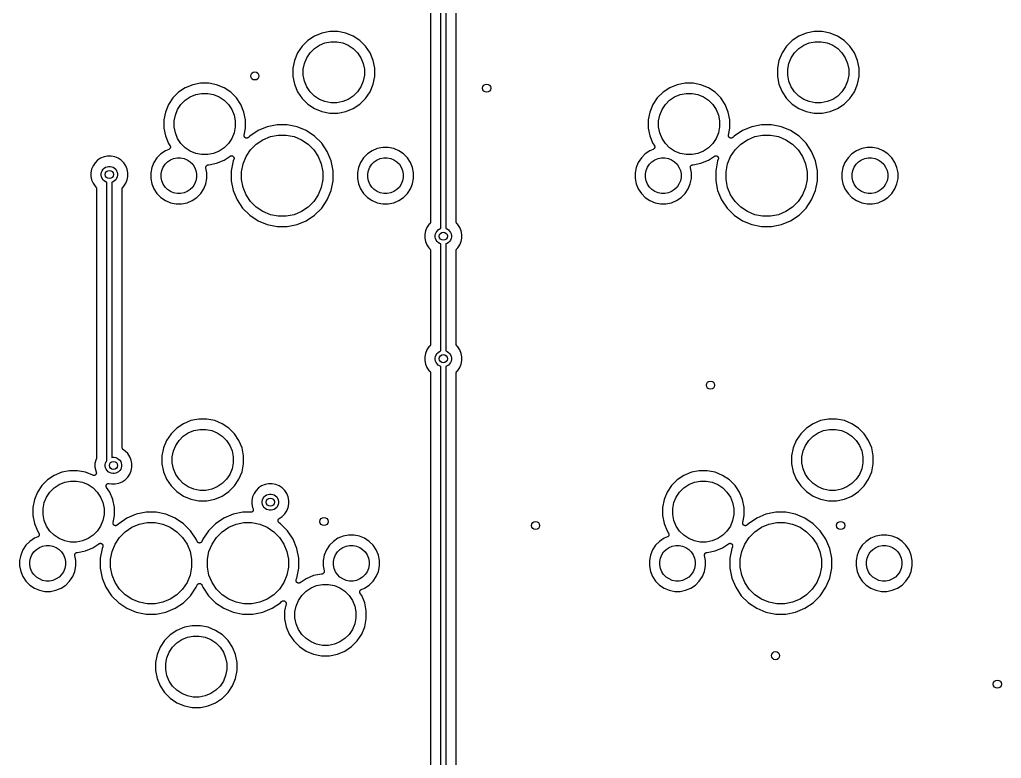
# Model space of a CAD drawing. Extents: x 59 to 2996, y -153 to 1402.
# Drawn here: x 499.5 to 547.77, y 650.74 to 687.05 of the extents above; entities that cross this region are included whole.
import ezdxf

# ---------------------------------------------------------------- set-up
doc = ezdxf.new("R2010")
doc.units = 0
doc.layers.add('BLACK', color=7, linetype='CONTINUOUS')

msp = doc.modelspace()

# ---------------------------------------------------------------- linework, layer by layer
at = {"layer": 'BLACK', "linetype": 'Continuous'}
for points in [[(520.208, 648.459), (520.208, 670.003), (520.143, 670.03), (520.078, 670.074), (520.022, 670.13), (519.978, 670.195), (519.948, 670.268), (519.933, 670.345), (519.933, 670.424), (519.948, 670.501), (519.978, 670.574), (520.022, 670.64), (520.078, 670.695), (520.143, 670.739), (520.208, 670.766), (520.208, 676.026), (520.143, 676.053), (520.078, 676.097), (520.022, 676.152), (519.978, 676.218), (519.948, 676.291), (519.933, 676.368), (519.933, 676.447), (519.948, 676.524), (519.978, 676.597), (520.022, 676.662), (520.078, 676.718), (520.143, 676.762), (520.208, 676.788), (520.208, 695.006)], [(520.458, 695.052), (520.458, 676.788), (520.522, 676.762), (520.588, 676.718), (520.644, 676.662), (520.687, 676.597), (520.718, 676.524), (520.733, 676.447), (520.733, 676.368), (520.718, 676.291), (520.687, 676.218), (520.644, 676.152), (520.588, 676.097), (520.522, 676.053), (520.458, 676.026), (520.458, 670.766), (520.522, 670.739), (520.588, 670.695), (520.644, 670.64), (520.687, 670.574), (520.718, 670.501), (520.733, 670.424), (520.733, 670.345), (520.718, 670.268), (520.687, 670.195), (520.644, 670.13), (520.588, 670.074), (520.522, 670.03), (520.458, 670.003), (520.458, 648.505)], [(520.966, 648.768), (520.966, 660.482), (520.966, 660.482), (520.966, 665.623), (520.966, 665.623), (520.966, 669.681), (520.966, 669.681), (520.966, 669.681), (520.966, 669.681), (520.966, 669.683), (520.967, 669.694), (520.968, 669.706), (520.969, 669.707), (520.969, 669.707), (520.972, 669.719), (520.976, 669.73), (520.976, 669.73), (520.976, 669.731), (520.982, 669.741), (520.987, 669.752), (520.988, 669.752), (520.988, 669.753), (520.996, 669.762), (521.003, 669.771), (521.038, 669.806), (521.138, 669.955), (521.206, 670.12), (521.241, 670.295), (521.241, 670.474), (521.206, 670.65), (521.138, 670.815), (521.038, 670.963), (521.003, 670.999), (521.003, 670.999), (521.003, 670.999), (521.003, 670.999), (521.002, 671), (520.995, 671.009), (520.987, 671.018), (520.987, 671.019), (520.986, 671.019), (520.981, 671.03), (520.975, 671.04), (520.975, 671.041), (520.975, 671.041), (520.972, 671.053), (520.968, 671.064), (520.968, 671.064), (520.968, 671.065), (520.967, 671.077), (520.966, 671.088), (520.966, 675.704), (520.966, 675.704), (520.966, 675.704), (520.966, 675.704), (520.966, 675.705), (520.967, 675.717), (520.968, 675.729), (520.969, 675.729), (520.969, 675.73), (520.972, 675.741), (520.976, 675.752), (520.976, 675.753), (520.976, 675.754), (520.982, 675.764), (520.987, 675.774), (520.988, 675.775), (520.988, 675.775), (520.996, 675.784), (521.003, 675.793), (521.038, 675.828), (521.138, 675.977), (521.206, 676.142), (521.241, 676.318), (521.241, 676.497), (521.206, 676.672), (521.138, 676.837), (521.038, 676.986), (521.003, 677.021), (521.003, 677.021), (521.003, 677.021), (521.003, 677.021), (521.002, 677.022), (520.995, 677.032), (520.987, 677.041), (520.987, 677.041), (520.986, 677.042), (520.981, 677.052), (520.975, 677.063), (520.975, 677.063), (520.975, 677.064), (520.972, 677.075), (520.968, 677.086), (520.968, 677.087), (520.968, 677.088), (520.967, 677.099), (520.966, 677.111), (520.966, 684.674), (520.966, 695.02)], [(519.7, 694.674), (519.7, 677.111), (519.7, 677.111), (519.7, 677.11), (519.7, 677.11), (519.7, 677.109), (519.699, 677.097), (519.697, 677.086), (519.697, 677.085), (519.697, 677.085), (519.694, 677.073), (519.69, 677.062), (519.69, 677.062), (519.69, 677.061), (519.684, 677.051), (519.678, 677.04), (519.678, 677.04), (519.678, 677.039), (519.67, 677.03), (519.663, 677.021), (519.628, 676.986), (519.528, 676.837), (519.46, 676.672), (519.425, 676.497), (519.425, 676.318), (519.46, 676.142), (519.528, 675.977), (519.628, 675.828), (519.663, 675.793), (519.663, 675.793), (519.663, 675.793), (519.663, 675.793), (519.664, 675.792), (519.671, 675.783), (519.679, 675.774), (519.679, 675.773), (519.679, 675.773), (519.685, 675.762), (519.69, 675.752), (519.691, 675.751), (519.691, 675.751), (519.694, 675.739), (519.697, 675.728), (519.698, 675.728), (519.698, 675.727), (519.699, 675.715), (519.7, 675.704), (519.7, 671.088), (519.7, 671.088), (519.7, 671.088), (519.7, 671.088), (519.7, 671.087), (519.699, 671.075), (519.697, 671.063), (519.697, 671.063), (519.697, 671.062), (519.694, 671.051), (519.69, 671.04), (519.69, 671.039), (519.69, 671.038), (519.684, 671.028), (519.678, 671.018), (519.678, 671.017), (519.678, 671.017), (519.67, 671.008), (519.663, 670.999), (519.628, 670.963), (519.528, 670.815), (519.46, 670.65), (519.425, 670.474), (519.425, 670.295), (519.46, 670.12), (519.528, 669.955), (519.628, 669.806), (519.663, 669.771), (519.663, 669.77), (519.663, 669.77), (519.663, 669.77), (519.664, 669.769), (519.671, 669.76), (519.679, 669.751), (519.679, 669.751), (519.679, 669.75), (519.685, 669.74), (519.69, 669.729), (519.691, 669.729), (519.691, 669.728), (519.694, 669.717), (519.697, 669.706), (519.698, 669.705), (519.698, 669.704), (519.699, 669.693), (519.7, 669.681), (519.7, 648.49)]]:
    msp.add_lwpolyline(points, dxfattribs=at)
for points in [[(514.364, 686.394), (513.999, 686.243), (513.67, 686.023), (513.39, 685.743), (513.171, 685.415), (513.019, 685.049), (512.942, 684.661), (512.942, 684.266), (513.019, 683.878), (513.171, 683.512), (513.39, 683.183), (513.67, 682.904), (513.999, 682.684), (514.364, 682.533), (514.752, 682.455), (515.148, 682.455), (515.536, 682.533), (515.901, 682.684), (516.23, 682.904), (516.51, 683.183), (516.73, 683.512), (516.881, 683.878), (516.958, 684.266), (516.958, 684.661), (516.881, 685.049), (516.73, 685.415), (516.51, 685.743), (516.23, 686.023), (515.901, 686.243), (515.536, 686.394), (515.148, 686.471), (514.752, 686.471)], [(538.177, 686.394), (537.811, 686.243), (537.483, 686.023), (537.203, 685.743), (536.983, 685.415), (536.832, 685.049), (536.755, 684.661), (536.755, 684.266), (536.832, 683.878), (536.983, 683.512), (537.203, 683.183), (537.483, 682.904), (537.811, 682.684), (538.177, 682.533), (538.565, 682.455), (538.96, 682.455), (539.348, 682.533), (539.714, 682.684), (540.043, 682.904), (540.322, 683.183), (540.542, 683.512), (540.693, 683.878), (540.771, 684.266), (540.771, 684.661), (540.693, 685.049), (540.542, 685.415), (540.322, 685.743), (540.043, 686.023), (539.714, 686.243), (539.348, 686.394), (538.96, 686.471), (538.565, 686.471)], [(515.661, 685.793), (515.906, 685.629), (516.115, 685.42), (516.279, 685.174), (516.393, 684.901), (516.45, 684.611), (516.45, 684.316), (516.393, 684.026), (516.279, 683.753), (516.115, 683.507), (515.906, 683.298), (515.661, 683.134), (515.388, 683.021), (515.098, 682.963), (514.802, 682.963), (514.513, 683.021), (514.24, 683.134), (513.994, 683.298), (513.785, 683.507), (513.621, 683.753), (513.508, 684.026), (513.45, 684.316), (513.45, 684.611), (513.508, 684.901), (513.621, 685.174), (513.785, 685.42), (513.994, 685.629), (514.24, 685.793), (514.513, 685.906), (514.802, 685.963), (515.098, 685.963), (515.388, 685.906)], [(539.473, 685.793), (539.719, 685.629), (539.928, 685.42), (540.092, 685.174), (540.205, 684.901), (540.263, 684.611), (540.263, 684.316), (540.205, 684.026), (540.092, 683.753), (539.928, 683.507), (539.719, 683.298), (539.473, 683.134), (539.2, 683.021), (538.91, 682.963), (538.615, 682.963), (538.325, 683.021), (538.052, 683.134), (537.806, 683.298), (537.598, 683.507), (537.433, 683.753), (537.32, 684.026), (537.263, 684.316), (537.263, 684.611), (537.32, 684.901), (537.433, 685.174), (537.598, 685.42), (537.806, 685.629), (538.052, 685.793), (538.325, 685.906), (538.615, 685.963), (538.91, 685.963), (539.2, 685.906)], [(514.627, 680.568), (514.353, 680.978), (514.005, 681.327), (513.595, 681.601), (513.14, 681.789), (512.657, 681.885), (512.164, 681.885), (511.68, 681.789), (511.225, 681.601), (510.815, 681.327), (510.754, 681.265), (510.753, 681.264), (510.753, 681.264), (510.753, 681.264), (510.752, 681.264), (510.743, 681.256), (510.733, 681.249), (510.733, 681.249), (510.733, 681.248), (510.722, 681.243), (510.711, 681.237), (510.711, 681.237), (510.711, 681.237), (510.699, 681.234), (510.688, 681.23), (510.687, 681.23), (510.687, 681.23), (510.675, 681.229), (510.663, 681.228), (510.663, 681.228), (510.663, 681.228), (510.651, 681.229), (510.638, 681.231), (510.638, 681.231), (510.638, 681.231), (510.626, 681.234), (510.615, 681.238), (510.614, 681.238), (510.614, 681.238), (510.604, 681.244), (510.593, 681.25), (510.593, 681.25), (510.593, 681.25), (510.583, 681.258), (510.574, 681.266), (510.574, 681.266), (510.573, 681.266), (510.566, 681.275), (510.558, 681.285), (510.558, 681.285), (510.558, 681.285), (510.552, 681.296), (510.546, 681.307), (510.546, 681.307), (510.546, 681.307), (510.543, 681.319), (510.539, 681.33), (510.539, 681.331), (510.539, 681.331), (510.538, 681.343), (510.537, 681.355), (510.537, 681.355), (510.537, 681.355), (510.538, 681.368), (510.539, 681.38), (510.608, 681.726), (510.608, 682.121), (510.531, 682.509), (510.38, 682.875), (510.16, 683.203), (509.88, 683.483), (509.551, 683.703), (509.186, 683.854), (508.798, 683.931), (508.402, 683.931), (508.014, 683.854), (507.649, 683.703), (507.32, 683.483), (507.04, 683.203), (506.821, 682.875), (506.669, 682.509), (506.592, 682.121), (506.592, 681.726), (506.669, 681.338), (506.821, 680.972), (506.893, 680.863), (506.894, 680.862), (506.894, 680.862), (506.894, 680.862), (506.894, 680.862), (506.9, 680.851), (506.905, 680.84), (506.905, 680.84), (506.906, 680.84), (506.909, 680.828), (506.912, 680.817), (506.912, 680.816), (506.912, 680.816), (506.914, 680.804), (506.915, 680.792), (506.915, 680.792), (506.915, 680.791), (506.913, 680.779), (506.912, 680.767), (506.912, 680.767), (506.912, 680.767), (506.908, 680.755), (506.905, 680.744), (506.905, 680.743), (506.905, 680.743), (506.899, 680.732), (506.893, 680.722), (506.893, 680.722), (506.893, 680.721), (506.885, 680.712), (506.877, 680.703), (506.877, 680.702), (506.877, 680.702), (506.867, 680.695), (506.858, 680.687), (506.858, 680.687), (506.857, 680.687), (506.847, 680.681), (506.836, 680.675), (506.675, 680.609), (506.449, 680.457), (506.256, 680.265), (506.105, 680.038), (506, 679.786), (505.947, 679.519), (505.947, 679.247), (506, 678.98), (506.105, 678.728), (506.256, 678.501), (506.449, 678.309), (506.675, 678.157), (506.927, 678.053), (507.194, 678), (507.466, 678), (507.734, 678.053), (507.985, 678.157), (508.212, 678.309), (508.404, 678.501), (508.556, 678.728), (508.66, 678.98), (508.713, 679.247), (508.713, 679.519), (508.665, 679.763), (508.664, 679.764), (508.664, 679.764), (508.664, 679.764), (508.664, 679.765), (508.663, 679.777), (508.662, 679.789), (508.662, 679.789), (508.662, 679.79), (508.664, 679.802), (508.665, 679.813), (508.665, 679.814), (508.665, 679.814), (508.669, 679.826), (508.672, 679.837), (508.672, 679.838), (508.672, 679.838), (508.678, 679.848), (508.684, 679.859), (508.684, 679.859), (508.684, 679.86), (508.692, 679.869), (508.7, 679.878), (508.7, 679.878), (508.7, 679.879), (508.71, 679.886), (508.719, 679.894), (508.719, 679.894), (508.72, 679.894), (508.73, 679.9), (508.741, 679.905), (508.741, 679.905), (508.741, 679.906), (508.753, 679.909), (508.764, 679.913), (508.765, 679.913), (508.765, 679.913), (508.777, 679.914), (508.789, 679.915), (508.798, 679.915), (509.186, 679.992), (509.551, 680.143), (509.847, 680.341), (509.848, 680.342), (509.848, 680.342), (509.849, 680.342), (509.849, 680.342), (509.86, 680.348), (509.87, 680.354), (509.871, 680.354), (509.871, 680.354), (509.882, 680.357), (509.894, 680.36), (509.894, 680.36), (509.895, 680.361), (509.907, 680.362), (509.919, 680.363), (509.919, 680.363), (509.919, 680.363), (509.931, 680.361), (509.944, 680.36), (509.944, 680.36), (509.944, 680.36), (509.955, 680.356), (509.967, 680.353), (509.967, 680.353), (509.968, 680.353), (509.978, 680.347), (509.989, 680.341), (509.989, 680.341), (509.989, 680.341), (509.998, 680.333), (510.008, 680.325), (510.008, 680.325), (510.008, 680.325), (510.016, 680.316), (510.024, 680.306), (510.024, 680.306), (510.024, 680.305), (510.03, 680.295), (510.035, 680.284), (510.035, 680.284), (510.035, 680.284), (510.039, 680.272), (510.042, 680.26), (510.042, 680.26), (510.043, 680.26), (510.044, 680.248), (510.045, 680.235), (510.045, 680.235), (510.045, 680.235), (510.044, 680.223), (510.042, 680.211), (510.042, 680.211), (510.042, 680.21), (510.039, 680.199), (510.035, 680.187), (510.004, 680.113), (509.908, 679.629), (509.908, 679.137), (510.004, 678.653), (510.193, 678.198), (510.467, 677.788), (510.815, 677.44), (511.225, 677.166), (511.68, 676.977), (512.164, 676.881), (512.657, 676.881), (513.14, 676.977), (513.595, 677.166), (514.005, 677.44), (514.353, 677.788), (514.627, 678.198), (514.816, 678.653), (514.912, 679.137), (514.912, 679.629), (514.816, 680.113)], [(538.44, 680.568), (538.166, 680.978), (538.066, 681.079), (537.818, 681.327), (537.408, 681.601), (536.952, 681.789), (536.469, 681.885), (535.976, 681.885), (535.493, 681.789), (535.038, 681.601), (534.628, 681.327), (534.566, 681.265), (534.565, 681.264), (534.565, 681.264), (534.565, 681.264), (534.565, 681.264), (534.555, 681.256), (534.546, 681.249), (534.546, 681.249), (534.546, 681.248), (534.535, 681.243), (534.524, 681.237), (534.524, 681.237), (534.524, 681.237), (534.512, 681.234), (534.5, 681.23), (534.5, 681.23), (534.5, 681.23), (534.488, 681.229), (534.475, 681.228), (534.475, 681.228), (534.475, 681.228), (534.463, 681.229), (534.451, 681.231), (534.451, 681.231), (534.45, 681.231), (534.439, 681.234), (534.427, 681.238), (534.427, 681.238), (534.427, 681.238), (534.416, 681.244), (534.405, 681.25), (534.405, 681.25), (534.405, 681.25), (534.395, 681.258), (534.386, 681.266), (534.386, 681.266), (534.386, 681.266), (534.378, 681.275), (534.371, 681.285), (534.37, 681.285), (534.37, 681.285), (534.365, 681.296), (534.359, 681.307), (534.359, 681.307), (534.359, 681.307), (534.355, 681.319), (534.352, 681.33), (534.352, 681.331), (534.352, 681.331), (534.351, 681.343), (534.349, 681.355), (534.349, 681.355), (534.349, 681.355), (534.351, 681.368), (534.352, 681.38), (534.421, 681.726), (534.421, 682.121), (534.343, 682.509), (534.192, 682.875), (533.972, 683.203), (533.693, 683.483), (533.364, 683.703), (532.998, 683.854), (532.61, 683.931), (532.215, 683.931), (531.827, 683.854), (531.461, 683.703), (531.133, 683.483), (530.853, 683.203), (530.633, 682.875), (530.482, 682.509), (530.405, 682.121), (530.405, 681.726), (530.482, 681.338), (530.633, 680.972), (530.706, 680.863), (530.706, 680.862), (530.706, 680.862), (530.706, 680.862), (530.707, 680.862), (530.712, 680.851), (530.718, 680.84), (530.718, 680.84), (530.718, 680.84), (530.721, 680.828), (530.725, 680.817), (530.725, 680.816), (530.725, 680.816), (530.726, 680.804), (530.727, 680.792), (530.727, 680.792), (530.727, 680.791), (530.726, 680.779), (530.725, 680.767), (530.724, 680.767), (530.724, 680.767), (530.721, 680.755), (530.717, 680.744), (530.717, 680.743), (530.717, 680.743), (530.711, 680.732), (530.706, 680.722), (530.705, 680.722), (530.705, 680.721), (530.697, 680.712), (530.69, 680.703), (530.689, 680.702), (530.689, 680.702), (530.68, 680.695), (530.671, 680.687), (530.67, 680.687), (530.67, 680.687), (530.659, 680.681), (530.649, 680.675), (530.488, 680.609), (530.261, 680.457), (530.068, 680.265), (529.917, 680.038), (529.813, 679.786), (529.76, 679.519), (529.76, 679.247), (529.813, 678.98), (529.917, 678.728), (530.068, 678.501), (530.261, 678.309), (530.488, 678.157), (530.739, 678.053), (531.006, 678), (531.279, 678), (531.546, 678.053), (531.798, 678.157), (532.024, 678.309), (532.217, 678.501), (532.368, 678.728), (532.472, 678.98), (532.526, 679.247), (532.526, 679.519), (532.477, 679.763), (532.477, 679.764), (532.477, 679.764), (532.477, 679.764), (532.477, 679.765), (532.476, 679.777), (532.475, 679.789), (532.475, 679.789), (532.475, 679.79), (532.476, 679.802), (532.477, 679.813), (532.477, 679.814), (532.477, 679.814), (532.481, 679.826), (532.485, 679.837), (532.485, 679.838), (532.485, 679.838), (532.491, 679.848), (532.496, 679.859), (532.497, 679.859), (532.497, 679.86), (532.505, 679.869), (532.512, 679.878), (532.512, 679.878), (532.513, 679.879), (532.522, 679.886), (532.531, 679.894), (532.532, 679.894), (532.532, 679.894), (532.543, 679.9), (532.553, 679.905), (532.554, 679.905), (532.554, 679.906), (532.565, 679.909), (532.577, 679.913), (532.577, 679.913), (532.578, 679.913), (532.59, 679.914), (532.602, 679.915), (532.61, 679.915), (532.998, 679.992), (533.364, 680.143), (533.66, 680.341), (533.661, 680.342), (533.661, 680.342), (533.661, 680.342), (533.661, 680.342), (533.672, 680.348), (533.683, 680.354), (533.683, 680.354), (533.683, 680.354), (533.695, 680.357), (533.707, 680.36), (533.707, 680.36), (533.707, 680.361), (533.719, 680.362), (533.731, 680.363), (533.732, 680.363), (533.732, 680.363), (533.744, 680.361), (533.756, 680.36), (533.756, 680.36), (533.756, 680.36), (533.768, 680.356), (533.78, 680.353), (533.78, 680.353), (533.78, 680.353), (533.791, 680.347), (533.802, 680.341), (533.802, 680.341), (533.802, 680.341), (533.811, 680.333), (533.821, 680.325), (533.821, 680.325), (533.821, 680.325), (533.828, 680.316), (533.836, 680.306), (533.836, 680.306), (533.836, 680.305), (533.842, 680.295), (533.848, 680.284), (533.848, 680.284), (533.848, 680.284), (533.851, 680.272), (533.855, 680.26), (533.855, 680.26), (533.855, 680.26), (533.856, 680.248), (533.857, 680.235), (533.857, 680.235), (533.857, 680.235), (533.856, 680.223), (533.855, 680.211), (533.855, 680.211), (533.855, 680.21), (533.851, 680.199), (533.848, 680.187), (533.817, 680.113), (533.721, 679.629), (533.721, 679.137), (533.817, 678.653), (534.005, 678.198), (534.279, 677.788), (534.628, 677.44), (535.038, 677.166), (535.493, 676.977), (535.976, 676.881), (536.469, 676.881), (536.952, 676.977), (537.408, 677.166), (537.818, 677.44), (538.166, 677.788), (538.44, 678.198), (538.628, 678.653), (538.725, 679.137), (538.725, 679.629), (538.628, 680.113)], [(509.311, 683.253), (509.556, 683.089), (509.765, 682.88), (509.929, 682.634), (510.043, 682.361), (510.1, 682.071), (510.1, 681.776), (510.043, 681.486), (509.929, 681.213), (509.765, 680.967), (509.556, 680.758), (509.311, 680.594), (509.038, 680.481), (508.748, 680.423), (508.452, 680.423), (508.163, 680.481), (507.89, 680.594), (507.644, 680.758), (507.435, 680.967), (507.271, 681.213), (507.158, 681.486), (507.1, 681.776), (507.1, 682.071), (507.158, 682.361), (507.271, 682.634), (507.435, 682.88), (507.644, 683.089), (507.89, 683.253), (508.163, 683.366), (508.452, 683.423), (508.748, 683.423), (509.038, 683.366)], [(533.123, 683.253), (533.369, 683.089), (533.578, 682.88), (533.742, 682.634), (533.855, 682.361), (533.913, 682.071), (533.913, 681.776), (533.855, 681.486), (533.742, 681.213), (533.578, 680.967), (533.369, 680.758), (533.123, 680.594), (532.85, 680.481), (532.56, 680.423), (532.265, 680.423), (531.975, 680.481), (531.702, 680.594), (531.456, 680.758), (531.248, 680.967), (531.083, 681.213), (530.97, 681.486), (530.913, 681.776), (530.913, 682.071), (530.97, 682.361), (531.083, 682.634), (531.248, 682.88), (531.456, 683.089), (531.702, 683.253), (531.975, 683.366), (532.265, 683.423), (532.56, 683.423), (532.85, 683.366)], [(513.355, 681.15), (513.681, 680.932), (513.959, 680.654), (514.177, 680.327), (514.327, 679.965), (514.404, 679.579), (514.404, 679.187), (514.327, 678.801), (514.177, 678.438), (513.959, 678.112), (513.681, 677.834), (513.355, 677.616), (512.992, 677.466), (512.607, 677.389), (512.214, 677.389), (511.829, 677.466), (511.466, 677.616), (511.139, 677.834), (510.861, 678.112), (510.643, 678.438), (510.493, 678.801), (510.416, 679.187), (510.416, 679.579), (510.493, 679.965), (510.643, 680.327), (510.861, 680.654), (511.139, 680.932), (511.466, 681.15), (511.829, 681.301), (512.214, 681.377), (512.607, 681.377), (512.992, 681.301)], [(537.167, 681.15), (537.494, 680.932), (537.771, 680.654), (537.99, 680.327), (538.14, 679.965), (538.217, 679.579), (538.217, 679.187), (538.14, 678.801), (537.99, 678.438), (537.771, 678.112), (537.494, 677.834), (537.167, 677.616), (536.804, 677.466), (536.419, 677.389), (536.026, 677.389), (535.641, 677.466), (535.278, 677.616), (534.952, 677.834), (534.674, 678.112), (534.456, 678.438), (534.305, 678.801), (534.229, 679.187), (534.229, 679.579), (534.305, 679.965), (534.456, 680.327), (534.674, 680.654), (534.952, 680.932), (535.278, 681.15), (535.641, 681.301), (536.026, 681.377), (536.419, 681.377), (536.804, 681.301)], [(517.087, 680.713), (516.835, 680.609), (516.609, 680.457), (516.416, 680.265), (516.265, 680.038), (516.16, 679.786), (516.107, 679.519), (516.107, 679.247), (516.16, 678.98), (516.265, 678.728), (516.416, 678.501), (516.609, 678.309), (516.835, 678.157), (517.087, 678.053), (517.354, 678), (517.626, 678), (517.894, 678.053), (518.145, 678.157), (518.372, 678.309), (518.564, 678.501), (518.716, 678.728), (518.82, 678.98), (518.873, 679.247), (518.873, 679.519), (518.82, 679.786), (518.716, 680.038), (518.564, 680.265), (518.372, 680.457), (518.145, 680.609), (517.894, 680.713), (517.626, 680.766), (517.354, 680.766)], [(540.899, 680.713), (540.648, 680.609), (540.421, 680.457), (540.228, 680.265), (540.077, 680.038), (539.973, 679.786), (539.92, 679.519), (539.92, 679.247), (539.973, 678.98), (540.077, 678.728), (540.228, 678.501), (540.421, 678.309), (540.648, 678.157), (540.899, 678.053), (541.166, 678), (541.439, 678), (541.706, 678.053), (541.958, 678.157), (542.184, 678.309), (542.377, 678.501), (542.528, 678.728), (542.632, 678.98), (542.686, 679.247), (542.686, 679.519), (542.632, 679.786), (542.528, 680.038), (542.377, 680.265), (542.184, 680.457), (541.958, 680.609), (541.706, 680.713), (541.439, 680.766), (541.166, 680.766)], [(503.652, 680.313), (503.486, 680.245), (503.338, 680.145), (503.211, 680.019), (503.112, 679.87), (503.043, 679.705), (503.008, 679.529), (503.008, 679.35), (503.043, 679.175), (503.112, 679.01), (503.211, 678.861), (503.246, 678.826), (503.247, 678.826), (503.247, 678.826), (503.247, 678.826), (503.247, 678.825), (503.255, 678.816), (503.262, 678.806), (503.263, 678.806), (503.263, 678.805), (503.268, 678.795), (503.274, 678.785), (503.274, 678.784), (503.274, 678.783), (503.278, 678.772), (503.281, 678.761), (503.281, 678.76), (503.281, 678.759), (503.282, 678.748), (503.283, 678.736), (503.283, 665.527), (503.283, 665.527), (503.283, 665.527), (503.283, 665.527), (503.283, 665.525), (503.282, 665.513), (503.281, 665.502), (503.281, 665.501), (503.281, 665.5), (503.277, 665.489), (503.274, 665.478), (503.243, 665.405), (503.208, 665.229), (503.208, 665.05), (503.243, 664.875), (503.265, 664.822), (503.266, 664.82), (503.266, 664.82), (503.266, 664.82), (503.266, 664.82), (503.269, 664.808), (503.273, 664.797), (503.273, 664.796), (503.273, 664.796), (503.274, 664.784), (503.275, 664.772), (503.275, 664.772), (503.275, 664.772), (503.274, 664.759), (503.272, 664.747), (503.272, 664.747), (503.272, 664.747), (503.269, 664.735), (503.265, 664.724), (503.265, 664.723), (503.265, 664.723), (503.259, 664.713), (503.253, 664.702), (503.253, 664.702), (503.253, 664.702), (503.245, 664.692), (503.237, 664.683), (503.237, 664.683), (503.237, 664.683), (503.228, 664.675), (503.218, 664.667), (503.218, 664.667), (503.218, 664.667), (503.207, 664.661), (503.196, 664.656), (503.196, 664.656), (503.196, 664.655), (503.184, 664.652), (503.173, 664.648), (503.172, 664.648), (503.172, 664.648), (503.16, 664.647), (503.148, 664.646), (503.148, 664.646), (503.147, 664.646), (503.135, 664.647), (503.123, 664.649), (503.123, 664.649), (503.123, 664.649), (503.111, 664.652), (503.099, 664.656), (502.742, 664.804), (502.354, 664.881), (501.959, 664.881), (501.571, 664.804), (501.205, 664.652), (500.876, 664.433), (500.597, 664.153), (500.377, 663.824), (500.226, 663.459), (500.148, 663.071), (500.148, 662.675), (500.226, 662.287), (500.377, 661.922), (500.449, 661.813), (500.45, 661.812), (500.45, 661.812), (500.45, 661.812), (500.45, 661.812), (500.456, 661.801), (500.462, 661.79), (500.462, 661.79), (500.462, 661.79), (500.465, 661.778), (500.469, 661.767), (500.469, 661.766), (500.469, 661.766), (500.47, 661.754), (500.471, 661.742), (500.471, 661.742), (500.471, 661.741), (500.47, 661.729), (500.468, 661.717), (500.468, 661.717), (500.468, 661.717), (500.465, 661.705), (500.461, 661.694), (500.461, 661.693), (500.461, 661.693), (500.455, 661.682), (500.449, 661.672), (500.449, 661.672), (500.449, 661.671), (500.441, 661.662), (500.434, 661.653), (500.433, 661.652), (500.433, 661.652), (500.424, 661.645), (500.414, 661.637), (500.414, 661.637), (500.414, 661.637), (500.403, 661.631), (500.392, 661.625), (500.231, 661.559), (500.005, 661.407), (499.812, 661.215), (499.661, 660.988), (499.557, 660.736), (499.503, 660.469), (499.503, 660.197), (499.557, 659.93), (499.661, 659.678), (499.812, 659.451), (500.005, 659.259), (500.231, 659.107), (500.483, 659.003), (500.75, 658.95), (501.023, 658.95), (501.29, 659.003), (501.541, 659.107), (501.768, 659.259), (501.961, 659.451), (502.112, 659.678), (502.216, 659.93), (502.269, 660.197), (502.269, 660.469), (502.221, 660.713), (502.221, 660.714), (502.221, 660.714), (502.221, 660.714), (502.221, 660.715), (502.219, 660.727), (502.218, 660.739), (502.218, 660.739), (502.218, 660.74), (502.22, 660.752), (502.221, 660.763), (502.221, 660.764), (502.221, 660.764), (502.225, 660.776), (502.228, 660.787), (502.229, 660.788), (502.229, 660.788), (502.234, 660.798), (502.24, 660.809), (502.24, 660.809), (502.241, 660.81), (502.248, 660.819), (502.256, 660.828), (502.256, 660.828), (502.256, 660.829), (502.266, 660.836), (502.275, 660.844), (502.275, 660.844), (502.276, 660.844), (502.286, 660.85), (502.297, 660.855), (502.297, 660.855), (502.298, 660.856), (502.309, 660.859), (502.321, 660.863), (502.321, 660.863), (502.322, 660.863), (502.334, 660.864), (502.345, 660.865), (502.354, 660.865), (502.742, 660.942), (503.108, 661.093), (503.404, 661.291), (503.405, 661.292), (503.405, 661.292), (503.405, 661.292), (503.405, 661.292), (503.416, 661.298), (503.427, 661.304), (503.427, 661.304), (503.427, 661.304), (503.439, 661.307), (503.451, 661.31), (503.451, 661.31), (503.451, 661.311), (503.463, 661.312), (503.475, 661.313), (503.475, 661.313), (503.476, 661.313), (503.488, 661.311), (503.5, 661.31), (503.5, 661.31), (503.5, 661.31), (503.512, 661.306), (503.524, 661.303), (503.524, 661.303), (503.524, 661.303), (503.534, 661.297), (503.545, 661.291), (503.545, 661.291), (503.546, 661.291), (503.555, 661.283), (503.564, 661.275), (503.564, 661.275), (503.565, 661.275), (503.572, 661.266), (503.58, 661.256), (503.58, 661.256), (503.58, 661.255), (503.586, 661.245), (503.592, 661.234), (503.592, 661.234), (503.592, 661.234), (503.595, 661.222), (503.599, 661.21), (503.599, 661.21), (503.599, 661.21), (503.6, 661.198), (503.601, 661.185), (503.601, 661.185), (503.601, 661.185), (503.6, 661.173), (503.599, 661.161), (503.599, 661.161), (503.599, 661.16), (503.595, 661.149), (503.591, 661.137), (503.561, 661.063), (503.464, 660.579), (503.464, 660.087), (503.561, 659.603), (503.749, 659.148), (504.023, 658.738), (504.372, 658.39), (504.781, 658.116), (505.237, 657.927), (505.72, 657.831), (506.213, 657.831), (506.696, 657.927), (507.151, 658.116), (507.561, 658.39), (507.91, 658.738), (508.184, 659.148), (508.23, 659.261), (508.231, 659.262), (508.231, 659.262), (508.231, 659.262), (508.231, 659.262), (508.237, 659.273), (508.243, 659.284), (508.243, 659.284), (508.243, 659.284), (508.251, 659.293), (508.259, 659.303), (508.259, 659.303), (508.259, 659.303), (508.269, 659.311), (508.278, 659.318), (508.278, 659.318), (508.278, 659.319), (508.289, 659.324), (508.3, 659.33), (508.3, 659.33), (508.3, 659.33), (508.312, 659.333), (508.324, 659.337), (508.324, 659.337), (508.324, 659.337), (508.336, 659.338), (508.348, 659.339), (508.349, 659.339), (508.349, 659.339), (508.361, 659.338), (508.373, 659.337), (508.373, 659.337), (508.373, 659.337), (508.385, 659.333), (508.397, 659.329), (508.397, 659.329), (508.397, 659.329), (508.408, 659.323), (508.418, 659.318), (508.419, 659.317), (508.419, 659.317), (508.428, 659.31), (508.438, 659.302), (508.438, 659.302), (508.438, 659.301), (508.446, 659.292), (508.453, 659.283), (508.453, 659.282), (508.454, 659.282), (508.459, 659.272), (508.465, 659.261), (508.512, 659.148), (508.786, 658.738), (509.134, 658.39), (509.544, 658.116), (509.999, 657.927), (510.482, 657.831), (510.975, 657.831), (511.459, 657.927), (511.914, 658.116), (512.324, 658.39), (512.385, 658.451), (512.386, 658.452), (512.386, 658.452), (512.386, 658.452), (512.387, 658.452), (512.396, 658.46), (512.406, 658.468), (512.406, 658.468), (512.406, 658.468), (512.417, 658.473), (512.428, 658.479), (512.428, 658.479), (512.428, 658.479), (512.44, 658.483), (512.451, 658.486), (512.452, 658.486), (512.452, 658.486), (512.464, 658.487), (512.476, 658.488), (512.476, 658.488), (512.476, 658.488), (512.489, 658.487), (512.501, 658.486), (512.501, 658.486), (512.501, 658.486), (512.513, 658.482), (512.524, 658.478), (512.525, 658.478), (512.525, 658.478), (512.535, 658.473), (512.546, 658.467), (512.546, 658.466), (512.547, 658.466), (512.556, 658.459), (512.565, 658.451), (512.565, 658.451), (512.566, 658.451), (512.573, 658.441), (512.581, 658.432), (512.581, 658.431), (512.581, 658.431), (512.587, 658.421), (512.593, 658.41), (512.593, 658.409), (512.593, 658.409), (512.596, 658.398), (512.6, 658.386), (512.6, 658.386), (512.6, 658.386), (512.601, 658.374), (512.602, 658.361), (512.602, 658.361), (512.602, 658.361), (512.601, 658.349), (512.6, 658.337), (512.531, 657.991), (512.531, 657.595), (512.608, 657.207), (512.759, 656.842), (512.979, 656.513), (513.259, 656.233), (513.588, 656.013), (513.953, 655.862), (514.341, 655.785), (514.737, 655.785), (515.125, 655.862), (515.49, 656.013), (515.819, 656.233), (516.099, 656.513), (516.318, 656.842), (516.47, 657.207), (516.547, 657.595), (516.547, 657.991), (516.47, 658.379), (516.318, 658.744), (516.246, 658.853), (516.245, 658.853), (516.245, 658.854), (516.245, 658.854), (516.245, 658.854), (516.239, 658.865), (516.234, 658.875), (516.234, 658.876), (516.233, 658.876), (516.23, 658.888), (516.227, 658.899), (516.227, 658.9), (516.227, 658.9), (516.226, 658.912), (516.224, 658.924), (516.224, 658.924), (516.224, 658.925), (516.226, 658.937), (516.227, 658.949), (516.227, 658.949), (516.227, 658.949), (516.231, 658.961), (516.234, 658.972), (516.234, 658.973), (516.235, 658.973), (516.24, 658.984), (516.246, 658.994), (516.246, 658.994), (516.246, 658.995), (516.254, 659.004), (516.262, 659.013), (516.262, 659.013), (516.262, 659.014), (516.272, 659.021), (516.281, 659.029), (516.281, 659.029), (516.282, 659.029), (516.292, 659.035), (516.303, 659.041), (516.464, 659.107), (516.691, 659.259), (516.883, 659.451), (517.034, 659.678), (517.139, 659.93), (517.192, 660.197), (517.192, 660.469), (517.139, 660.736), (517.034, 660.988), (516.883, 661.215), (516.691, 661.407), (516.464, 661.559), (516.212, 661.663), (515.945, 661.716), (515.673, 661.716), (515.405, 661.663), (515.154, 661.559), (514.927, 661.407), (514.735, 661.215), (514.583, 660.988), (514.479, 660.736), (514.426, 660.469), (514.426, 660.197), (514.474, 659.953), (514.475, 659.952), (514.475, 659.952), (514.475, 659.952), (514.475, 659.951), (514.476, 659.939), (514.477, 659.927), (514.477, 659.927), (514.477, 659.926), (514.476, 659.914), (514.474, 659.902), (514.474, 659.902), (514.474, 659.902), (514.471, 659.89), (514.467, 659.879), (514.467, 659.878), (514.467, 659.878), (514.461, 659.868), (514.455, 659.857), (514.455, 659.857), (514.455, 659.856), (514.447, 659.847), (514.439, 659.838), (514.439, 659.838), (514.439, 659.837), (514.43, 659.83), (514.42, 659.822), (514.42, 659.822), (514.42, 659.822), (514.409, 659.816), (514.398, 659.811), (514.398, 659.81), (514.398, 659.81), (514.386, 659.807), (514.375, 659.803), (514.374, 659.803), (514.374, 659.803), (514.362, 659.802), (514.35, 659.801), (514.341, 659.801), (513.953, 659.724), (513.588, 659.572), (513.292, 659.375), (513.291, 659.374), (513.291, 659.374), (513.291, 659.374), (513.29, 659.374), (513.279, 659.368), (513.269, 659.362), (513.268, 659.362), (513.268, 659.362), (513.257, 659.359), (513.245, 659.355), (513.245, 659.355), (513.244, 659.355), (513.232, 659.354), (513.22, 659.353), (513.22, 659.353), (513.22, 659.353), (513.208, 659.355), (513.195, 659.356), (513.195, 659.356), (513.195, 659.356), (513.183, 659.36), (513.172, 659.363), (513.172, 659.363), (513.171, 659.363), (513.161, 659.369), (513.15, 659.375), (513.15, 659.375), (513.15, 659.375), (513.14, 659.383), (513.131, 659.391), (513.131, 659.391), (513.131, 659.391), (513.123, 659.401), (513.115, 659.41), (513.115, 659.41), (513.115, 659.41), (513.109, 659.422), (513.104, 659.432), (513.104, 659.432), (513.104, 659.432), (513.1, 659.444), (513.097, 659.456), (513.097, 659.456), (513.096, 659.456), (513.095, 659.468), (513.094, 659.48), (513.094, 659.481), (513.094, 659.481), (513.095, 659.493), (513.097, 659.505), (513.097, 659.505), (513.097, 659.505), (513.1, 659.517), (513.104, 659.529), (513.135, 659.603), (513.231, 660.087), (513.231, 660.579), (513.135, 661.063), (512.946, 661.518), (512.672, 661.928), (512.324, 662.276), (512.26, 662.319), (512.259, 662.319), (512.259, 662.319), (512.259, 662.319), (512.259, 662.32), (512.25, 662.328), (512.24, 662.335), (512.24, 662.335), (512.24, 662.336), (512.232, 662.345), (512.225, 662.354), (512.225, 662.355), (512.224, 662.355), (512.219, 662.366), (512.213, 662.376), (512.213, 662.377), (512.213, 662.377), (512.21, 662.389), (512.206, 662.4), (512.206, 662.4), (512.206, 662.401), (512.205, 662.413), (512.204, 662.425), (512.204, 662.425), (512.204, 662.425), (512.205, 662.437), (512.206, 662.449), (512.207, 662.45), (512.207, 662.45), (512.21, 662.462), (512.214, 662.473), (512.214, 662.473), (512.214, 662.474), (512.22, 662.484), (512.225, 662.495), (512.226, 662.495), (512.226, 662.496), (512.234, 662.505), (512.241, 662.514), (512.241, 662.514), (512.242, 662.515), (512.251, 662.522), (512.26, 662.53), (512.409, 662.629), (512.536, 662.756), (512.635, 662.905), (512.704, 663.07), (512.738, 663.245), (512.738, 663.424), (512.704, 663.6), (512.635, 663.765), (512.536, 663.914), (512.409, 664.04), (512.261, 664.139), (512.095, 664.208), (511.92, 664.243), (511.741, 664.243), (511.566, 664.208), (511.4, 664.139), (511.252, 664.04), (511.125, 663.913), (511.026, 663.765), (510.957, 663.6), (510.922, 663.424), (510.922, 663.245), (510.957, 663.07), (510.982, 663.01), (510.982, 663.009), (510.982, 663.009), (510.982, 663.009), (510.983, 663.009), (510.986, 662.997), (510.989, 662.986), (510.989, 662.985), (510.989, 662.985), (510.991, 662.973), (510.992, 662.961), (510.992, 662.961), (510.992, 662.96), (510.99, 662.948), (510.989, 662.936), (510.989, 662.936), (510.989, 662.936), (510.985, 662.924), (510.982, 662.913), (510.982, 662.912), (510.981, 662.912), (510.976, 662.901), (510.97, 662.891), (510.97, 662.891), (510.97, 662.89), (510.962, 662.881), (510.954, 662.872), (510.954, 662.872), (510.954, 662.871), (510.944, 662.864), (510.935, 662.856), (510.935, 662.856), (510.934, 662.856), (510.924, 662.85), (510.913, 662.844), (510.913, 662.844), (510.912, 662.844), (510.901, 662.841), (510.889, 662.837), (510.889, 662.837), (510.889, 662.837), (510.877, 662.836), (510.865, 662.835), (510.482, 662.835), (509.999, 662.739), (509.544, 662.55), (509.134, 662.276), (508.786, 661.928), (508.512, 661.518), (508.465, 661.405), (508.464, 661.404), (508.464, 661.404), (508.464, 661.404), (508.464, 661.404), (508.458, 661.393), (508.453, 661.382), (508.452, 661.382), (508.452, 661.382), (508.444, 661.372), (508.437, 661.363), (508.436, 661.363), (508.436, 661.363), (508.427, 661.355), (508.417, 661.348), (508.417, 661.347), (508.417, 661.347), (508.406, 661.342), (508.395, 661.336), (508.395, 661.336), (508.395, 661.336), (508.383, 661.332), (508.372, 661.329), (508.371, 661.329), (508.371, 661.329), (508.359, 661.328), (508.347, 661.327), (508.347, 661.327), (508.347, 661.327), (508.334, 661.328), (508.322, 661.329), (508.322, 661.329), (508.322, 661.329), (508.31, 661.333), (508.299, 661.337), (508.298, 661.337), (508.298, 661.337), (508.287, 661.343), (508.277, 661.348), (508.277, 661.348), (508.276, 661.349), (508.267, 661.356), (508.258, 661.364), (508.258, 661.364), (508.257, 661.364), (508.25, 661.374), (508.242, 661.383), (508.242, 661.383), (508.242, 661.384), (508.236, 661.394), (508.23, 661.405), (508.184, 661.518), (507.91, 661.928), (507.561, 662.276), (507.151, 662.55), (506.696, 662.739), (506.213, 662.835), (505.72, 662.835), (505.237, 662.739), (504.781, 662.55), (504.372, 662.276), (504.31, 662.215), (504.309, 662.214), (504.309, 662.214), (504.309, 662.214), (504.309, 662.213), (504.299, 662.206), (504.29, 662.198), (504.289, 662.198), (504.289, 662.198), (504.279, 662.192), (504.268, 662.187), (504.267, 662.187), (504.267, 662.187), (504.256, 662.183), (504.244, 662.18), (504.244, 662.18), (504.244, 662.18), (504.231, 662.179), (504.219, 662.178), (504.219, 662.178), (504.219, 662.178), (504.207, 662.179), (504.195, 662.18), (504.194, 662.18), (504.194, 662.18), (504.183, 662.184), (504.171, 662.188), (504.171, 662.188), (504.171, 662.188), (504.16, 662.193), (504.149, 662.199), (504.149, 662.199), (504.149, 662.199), (504.139, 662.207), (504.13, 662.215), (504.13, 662.215), (504.13, 662.215), (504.122, 662.225), (504.114, 662.234), (504.114, 662.234), (504.114, 662.235), (504.108, 662.245), (504.103, 662.256), (504.103, 662.256), (504.103, 662.257), (504.099, 662.268), (504.096, 662.28), (504.096, 662.28), (504.095, 662.28), (504.094, 662.292), (504.093, 662.305), (504.093, 662.305), (504.093, 662.305), (504.094, 662.317), (504.096, 662.329), (504.164, 662.675), (504.164, 663.071), (504.087, 663.459), (503.936, 663.824), (503.778, 664.06), (503.777, 664.061), (503.777, 664.061), (503.777, 664.061), (503.777, 664.062), (503.771, 664.073), (503.766, 664.083), (503.766, 664.084), (503.766, 664.084), (503.762, 664.096), (503.759, 664.107), (503.759, 664.107), (503.759, 664.108), (503.758, 664.12), (503.757, 664.132), (503.757, 664.132), (503.757, 664.132), (503.758, 664.144), (503.759, 664.157), (503.759, 664.157), (503.759, 664.157), (503.763, 664.169), (503.767, 664.18), (503.767, 664.18), (503.767, 664.181), (503.773, 664.191), (503.778, 664.202), (503.779, 664.202), (503.779, 664.202), (503.786, 664.212), (503.794, 664.221), (503.794, 664.221), (503.795, 664.221), (503.804, 664.229), (503.813, 664.237), (503.814, 664.237), (503.814, 664.237), (503.824, 664.243), (503.835, 664.248), (503.836, 664.248), (503.836, 664.249), (503.847, 664.252), (503.859, 664.255), (503.859, 664.256), (503.859, 664.256), (503.872, 664.257), (503.884, 664.258), (503.884, 664.258), (503.884, 664.258), (503.896, 664.257), (503.908, 664.255), (504.027, 664.232), (504.206, 664.232), (504.381, 664.267), (504.547, 664.335), (504.695, 664.435), (504.822, 664.561), (504.921, 664.71), (504.99, 664.875), (505.024, 665.05), (505.024, 665.229), (504.99, 665.405), (504.921, 665.57), (504.822, 665.719), (504.695, 665.845), (504.606, 665.905), (504.605, 665.905), (504.605, 665.905), (504.605, 665.905), (504.604, 665.906), (504.595, 665.913), (504.586, 665.921), (504.586, 665.921), (504.585, 665.922), (504.578, 665.931), (504.571, 665.94), (504.57, 665.941), (504.57, 665.941), (504.565, 665.952), (504.559, 665.962), (504.559, 665.963), (504.559, 665.963), (504.555, 665.975), (504.552, 665.986), (504.552, 665.986), (504.552, 665.987), (504.551, 665.999), (504.549, 666.01), (504.549, 678.736), (504.549, 678.737), (504.549, 678.737), (504.549, 678.737), (504.549, 678.738), (504.551, 678.75), (504.552, 678.761), (504.552, 678.762), (504.552, 678.763), (504.556, 678.774), (504.559, 678.785), (504.559, 678.786), (504.56, 678.786), (504.565, 678.796), (504.571, 678.807), (504.571, 678.807), (504.572, 678.808), (504.579, 678.817), (504.587, 678.826), (504.622, 678.861), (504.721, 679.01), (504.79, 679.175), (504.824, 679.35), (504.824, 679.529), (504.79, 679.705), (504.721, 679.87), (504.622, 680.019), (504.495, 680.145), (504.347, 680.245), (504.181, 680.313), (504.006, 680.348), (503.827, 680.348)], [(507.745, 680.158), (507.888, 680.063), (508.01, 679.941), (508.106, 679.797), (508.172, 679.638), (508.205, 679.469), (508.205, 679.297), (508.172, 679.128), (508.106, 678.968), (508.01, 678.825), (507.888, 678.703), (507.745, 678.608), (507.585, 678.542), (507.416, 678.508), (507.244, 678.508), (507.075, 678.542), (506.916, 678.608), (506.772, 678.703), (506.65, 678.825), (506.555, 678.968), (506.489, 679.128), (506.455, 679.297), (506.455, 679.469), (506.489, 679.638), (506.555, 679.797), (506.65, 679.941), (506.772, 680.063), (506.916, 680.158), (507.075, 680.224), (507.244, 680.258), (507.416, 680.258), (507.585, 680.224)], [(517.905, 680.158), (518.048, 680.063), (518.17, 679.941), (518.266, 679.797), (518.332, 679.638), (518.365, 679.469), (518.365, 679.297), (518.332, 679.128), (518.266, 678.968), (518.17, 678.825), (518.048, 678.703), (517.905, 678.608), (517.745, 678.542), (517.576, 678.508), (517.404, 678.508), (517.235, 678.542), (517.076, 678.608), (516.932, 678.703), (516.81, 678.825), (516.715, 678.968), (516.649, 679.128), (516.615, 679.297), (516.615, 679.469), (516.649, 679.638), (516.715, 679.797), (516.81, 679.941), (516.932, 680.063), (517.076, 680.158), (517.235, 680.224), (517.404, 680.258), (517.576, 680.258), (517.745, 680.224)], [(531.557, 680.158), (531.7, 680.063), (531.822, 679.941), (531.918, 679.797), (531.984, 679.638), (532.018, 679.469), (532.018, 679.297), (531.984, 679.128), (531.918, 678.968), (531.822, 678.825), (531.7, 678.703), (531.557, 678.608), (531.398, 678.542), (531.229, 678.508), (531.056, 678.508), (530.887, 678.542), (530.728, 678.608), (530.585, 678.703), (530.463, 678.825), (530.367, 678.968), (530.301, 679.128), (530.268, 679.297), (530.268, 679.469), (530.301, 679.638), (530.367, 679.797), (530.463, 679.941), (530.585, 680.063), (530.728, 680.158), (530.887, 680.224), (531.056, 680.258), (531.229, 680.258), (531.398, 680.224)], [(541.717, 680.158), (541.86, 680.063), (541.982, 679.941), (542.078, 679.797), (542.144, 679.638), (542.178, 679.469), (542.178, 679.297), (542.144, 679.128), (542.078, 678.968), (541.982, 678.825), (541.86, 678.703), (541.717, 678.608), (541.558, 678.542), (541.389, 678.508), (541.216, 678.508), (541.047, 678.542), (540.888, 678.608), (540.745, 678.703), (540.623, 678.825), (540.527, 678.968), (540.461, 679.128), (540.428, 679.297), (540.428, 679.469), (540.461, 679.638), (540.527, 679.797), (540.623, 679.941), (540.745, 680.063), (540.888, 680.158), (541.047, 680.224), (541.216, 680.258), (541.389, 680.258), (541.558, 680.224)], [(504.106, 679.794), (504.171, 679.751), (504.227, 679.695), (504.271, 679.629), (504.301, 679.557), (504.316, 679.479), (504.316, 679.4), (504.301, 679.323), (504.271, 679.25), (504.227, 679.185), (504.171, 679.129), (504.106, 679.085), (504.041, 679.059), (504.041, 665.533), (504.077, 665.54), (504.156, 665.54), (504.233, 665.524), (504.306, 665.494), (504.371, 665.451), (504.427, 665.395), (504.471, 665.329), (504.501, 665.257), (504.516, 665.179), (504.516, 665.1), (504.501, 665.023), (504.471, 664.95), (504.427, 664.885), (504.371, 664.829), (504.306, 664.785), (504.233, 664.755), (504.156, 664.74), (504.077, 664.74), (504, 664.755), (503.927, 664.785), (503.861, 664.829), (503.806, 664.885), (503.762, 664.95), (503.732, 665.023), (503.716, 665.1), (503.716, 665.179), (503.732, 665.257), (503.762, 665.329), (503.791, 665.373), (503.791, 679.059), (503.727, 679.085), (503.661, 679.129), (503.606, 679.185), (503.562, 679.25), (503.532, 679.323), (503.516, 679.4), (503.516, 679.479), (503.532, 679.557), (503.562, 679.629), (503.606, 679.695), (503.661, 679.751), (503.727, 679.794), (503.8, 679.824), (503.877, 679.84), (503.956, 679.84), (504.033, 679.824)], [(507.921, 667.344), (507.555, 667.192), (507.226, 666.973), (506.947, 666.693), (506.727, 666.364), (506.576, 665.999), (506.498, 665.611), (506.498, 665.215), (506.576, 664.827), (506.727, 664.462), (506.947, 664.133), (507.226, 663.853), (507.555, 663.633), (507.921, 663.482), (508.309, 663.405), (508.704, 663.405), (509.092, 663.482), (509.458, 663.633), (509.786, 663.853), (510.066, 664.133), (510.286, 664.462), (510.437, 664.827), (510.514, 665.215), (510.514, 665.611), (510.437, 665.999), (510.286, 666.364), (510.066, 666.693), (509.786, 666.973), (509.458, 667.192), (509.092, 667.344), (508.704, 667.421), (508.309, 667.421)], [(538.877, 667.344), (538.511, 667.192), (538.183, 666.973), (537.903, 666.693), (537.683, 666.364), (537.532, 665.999), (537.455, 665.611), (537.455, 665.215), (537.532, 664.827), (537.683, 664.462), (537.903, 664.133), (538.183, 663.853), (538.511, 663.633), (538.877, 663.482), (539.265, 663.405), (539.66, 663.405), (540.048, 663.482), (540.414, 663.633), (540.743, 663.853), (541.022, 664.133), (541.242, 664.462), (541.393, 664.827), (541.471, 665.215), (541.471, 665.611), (541.393, 665.999), (541.242, 666.364), (541.022, 666.693), (540.743, 666.973), (540.414, 667.192), (540.048, 667.344), (539.66, 667.421), (539.265, 667.421)], [(509.217, 666.742), (509.463, 666.578), (509.672, 666.369), (509.836, 666.123), (509.949, 665.85), (510.006, 665.561), (510.006, 665.265), (509.949, 664.975), (509.836, 664.702), (509.672, 664.457), (509.463, 664.248), (509.217, 664.084), (508.944, 663.971), (508.654, 663.913), (508.359, 663.913), (508.069, 663.971), (507.796, 664.084), (507.55, 664.248), (507.341, 664.457), (507.177, 664.702), (507.064, 664.975), (507.006, 665.265), (507.006, 665.561), (507.064, 665.85), (507.177, 666.123), (507.341, 666.369), (507.55, 666.578), (507.796, 666.742), (508.069, 666.855), (508.359, 666.913), (508.654, 666.913), (508.944, 666.855)], [(540.173, 666.742), (540.419, 666.578), (540.628, 666.369), (540.792, 666.123), (540.905, 665.85), (540.963, 665.561), (540.963, 665.265), (540.905, 664.975), (540.792, 664.702), (540.628, 664.457), (540.419, 664.248), (540.173, 664.084), (539.9, 663.971), (539.61, 663.913), (539.315, 663.913), (539.025, 663.971), (538.752, 664.084), (538.506, 664.248), (538.298, 664.457), (538.133, 664.702), (538.02, 664.975), (537.963, 665.265), (537.963, 665.561), (538.02, 665.85), (538.133, 666.123), (538.298, 666.369), (538.506, 666.578), (538.752, 666.742), (539.025, 666.855), (539.315, 666.913), (539.61, 666.913), (539.9, 666.855)], [(539.14, 661.518), (538.866, 661.928), (538.518, 662.276), (538.108, 662.55), (537.652, 662.739), (537.169, 662.835), (536.676, 662.835), (536.193, 662.739), (535.738, 662.55), (535.328, 662.276), (535.266, 662.215), (535.265, 662.214), (535.265, 662.214), (535.265, 662.214), (535.265, 662.213), (535.255, 662.206), (535.246, 662.198), (535.246, 662.198), (535.246, 662.198), (535.235, 662.192), (535.224, 662.187), (535.224, 662.187), (535.224, 662.187), (535.212, 662.183), (535.2, 662.18), (535.2, 662.18), (535.2, 662.18), (535.188, 662.179), (535.175, 662.178), (535.175, 662.178), (535.175, 662.178), (535.163, 662.179), (535.151, 662.18), (535.151, 662.18), (535.15, 662.18), (535.139, 662.184), (535.127, 662.187), (535.127, 662.188), (535.127, 662.188), (535.116, 662.193), (535.105, 662.199), (535.105, 662.199), (535.105, 662.199), (535.096, 662.207), (535.086, 662.215), (535.086, 662.215), (535.086, 662.215), (535.078, 662.225), (535.071, 662.234), (535.07, 662.234), (535.07, 662.235), (535.065, 662.245), (535.059, 662.256), (535.059, 662.256), (535.059, 662.257), (535.055, 662.268), (535.052, 662.28), (535.052, 662.28), (535.052, 662.28), (535.051, 662.292), (535.049, 662.305), (535.049, 662.305), (535.049, 662.305), (535.051, 662.317), (535.052, 662.329), (535.121, 662.675), (535.121, 663.071), (535.043, 663.459), (534.892, 663.824), (534.672, 664.153), (534.393, 664.433), (534.064, 664.652), (533.698, 664.804), (533.31, 664.881), (532.915, 664.881), (532.527, 664.804), (532.161, 664.652), (531.833, 664.433), (531.553, 664.153), (531.333, 663.824), (531.182, 663.459), (531.105, 663.071), (531.105, 662.675), (531.182, 662.287), (531.333, 661.922), (531.406, 661.813), (531.406, 661.812), (531.406, 661.812), (531.406, 661.812), (531.407, 661.812), (531.412, 661.801), (531.418, 661.79), (531.418, 661.79), (531.418, 661.79), (531.421, 661.778), (531.425, 661.767), (531.425, 661.766), (531.425, 661.766), (531.426, 661.754), (531.427, 661.742), (531.427, 661.742), (531.427, 661.741), (531.426, 661.729), (531.425, 661.717), (531.424, 661.717), (531.424, 661.717), (531.421, 661.705), (531.417, 661.694), (531.417, 661.693), (531.417, 661.693), (531.411, 661.682), (531.406, 661.672), (531.405, 661.672), (531.405, 661.671), (531.397, 661.662), (531.39, 661.653), (531.389, 661.652), (531.389, 661.652), (531.38, 661.645), (531.371, 661.637), (531.37, 661.637), (531.37, 661.637), (531.359, 661.631), (531.349, 661.625), (531.188, 661.559), (530.961, 661.407), (530.768, 661.215), (530.617, 660.988), (530.513, 660.736), (530.46, 660.469), (530.46, 660.197), (530.513, 659.93), (530.617, 659.678), (530.768, 659.451), (530.961, 659.259), (531.188, 659.107), (531.439, 659.003), (531.706, 658.95), (531.979, 658.95), (532.246, 659.003), (532.498, 659.107), (532.724, 659.259), (532.917, 659.451), (533.068, 659.678), (533.172, 659.93), (533.226, 660.197), (533.226, 660.469), (533.177, 660.713), (533.177, 660.714), (533.177, 660.714), (533.177, 660.714), (533.177, 660.715), (533.176, 660.727), (533.175, 660.739), (533.175, 660.739), (533.175, 660.74), (533.176, 660.752), (533.177, 660.763), (533.177, 660.764), (533.177, 660.764), (533.181, 660.776), (533.185, 660.787), (533.185, 660.788), (533.185, 660.788), (533.191, 660.798), (533.196, 660.809), (533.197, 660.809), (533.197, 660.81), (533.205, 660.819), (533.212, 660.828), (533.212, 660.828), (533.213, 660.829), (533.222, 660.836), (533.231, 660.844), (533.232, 660.844), (533.232, 660.844), (533.243, 660.85), (533.253, 660.855), (533.254, 660.855), (533.254, 660.856), (533.265, 660.859), (533.277, 660.863), (533.277, 660.863), (533.278, 660.863), (533.29, 660.864), (533.302, 660.865), (533.31, 660.865), (533.698, 660.942), (534.064, 661.093), (534.36, 661.291), (534.361, 661.292), (534.361, 661.292), (534.361, 661.292), (534.361, 661.292), (534.372, 661.298), (534.383, 661.304), (534.383, 661.304), (534.383, 661.304), (534.395, 661.307), (534.407, 661.31), (534.407, 661.31), (534.407, 661.311), (534.419, 661.312), (534.431, 661.313), (534.432, 661.313), (534.432, 661.313), (534.444, 661.311), (534.456, 661.31), (534.456, 661.31), (534.456, 661.31), (534.468, 661.306), (534.48, 661.303), (534.48, 661.303), (534.48, 661.303), (534.491, 661.297), (534.502, 661.291), (534.502, 661.291), (534.502, 661.291), (534.511, 661.283), (534.521, 661.275), (534.521, 661.275), (534.521, 661.275), (534.528, 661.266), (534.536, 661.256), (534.536, 661.256), (534.536, 661.255), (534.542, 661.245), (534.548, 661.234), (534.548, 661.234), (534.548, 661.234), (534.551, 661.222), (534.555, 661.21), (534.555, 661.21), (534.555, 661.21), (534.556, 661.198), (534.557, 661.185), (534.557, 661.185), (534.557, 661.185), (534.556, 661.173), (534.555, 661.161), (534.555, 661.161), (534.555, 661.16), (534.551, 661.149), (534.548, 661.137), (534.517, 661.063), (534.421, 660.579), (534.421, 660.087), (534.517, 659.603), (534.705, 659.148), (534.979, 658.738), (535.328, 658.39), (535.738, 658.116), (536.193, 657.927), (536.676, 657.831), (537.169, 657.831), (537.652, 657.927), (538.108, 658.116), (538.518, 658.39), (538.866, 658.738), (539.14, 659.148), (539.328, 659.603), (539.425, 660.087), (539.425, 660.579), (539.328, 661.063)], [(502.867, 664.202), (503.113, 664.038), (503.322, 663.829), (503.486, 663.583), (503.599, 663.31), (503.656, 663.021), (503.656, 662.725), (503.599, 662.435), (503.486, 662.162), (503.322, 661.917), (503.113, 661.708), (502.867, 661.544), (502.594, 661.431), (502.304, 661.373), (502.009, 661.373), (501.719, 661.431), (501.446, 661.544), (501.2, 661.708), (500.991, 661.917), (500.827, 662.162), (500.714, 662.435), (500.656, 662.725), (500.656, 663.021), (500.714, 663.31), (500.827, 663.583), (500.991, 663.829), (501.2, 664.038), (501.446, 664.202), (501.719, 664.315), (502.009, 664.373), (502.304, 664.373), (502.594, 664.315)], [(533.823, 664.202), (534.069, 664.038), (534.278, 663.829), (534.442, 663.583), (534.555, 663.31), (534.613, 663.021), (534.613, 662.725), (534.555, 662.435), (534.442, 662.162), (534.278, 661.917), (534.069, 661.708), (533.823, 661.544), (533.55, 661.431), (533.26, 661.373), (532.965, 661.373), (532.675, 661.431), (532.402, 661.544), (532.156, 661.708), (531.948, 661.917), (531.783, 662.162), (531.67, 662.435), (531.613, 662.725), (531.613, 663.021), (531.67, 663.31), (531.783, 663.583), (531.948, 663.829), (532.156, 664.038), (532.402, 664.202), (532.675, 664.315), (532.965, 664.373), (533.26, 664.373), (533.55, 664.315)], [(512.02, 663.689), (512.085, 663.645), (512.141, 663.59), (512.185, 663.524), (512.215, 663.451), (512.23, 663.374), (512.23, 663.295), (512.215, 663.218), (512.185, 663.145), (512.141, 663.08), (512.085, 663.024), (512.02, 662.98), (511.947, 662.95), (511.87, 662.935), (511.791, 662.935), (511.714, 662.95), (511.641, 662.98), (511.575, 663.024), (511.52, 663.08), (511.476, 663.145), (511.446, 663.218), (511.43, 663.295), (511.43, 663.374), (511.446, 663.451), (511.476, 663.524), (511.52, 663.59), (511.575, 663.645), (511.641, 663.689), (511.714, 663.719), (511.791, 663.735), (511.87, 663.735), (511.947, 663.719)], [(506.911, 662.1), (507.237, 661.882), (507.515, 661.604), (507.733, 661.277), (507.884, 660.915), (507.96, 660.529), (507.96, 660.137), (507.884, 659.751), (507.733, 659.388), (507.515, 659.062), (507.237, 658.784), (506.911, 658.566), (506.548, 658.416), (506.163, 658.339), (505.77, 658.339), (505.385, 658.416), (505.022, 658.566), (504.695, 658.784), (504.418, 659.062), (504.199, 659.388), (504.049, 659.751), (503.972, 660.137), (503.972, 660.529), (504.049, 660.915), (504.199, 661.277), (504.418, 661.604), (504.695, 661.882), (505.022, 662.1), (505.385, 662.25), (505.77, 662.327), (506.163, 662.327), (506.548, 662.25)], [(511.673, 662.1), (512, 661.882), (512.278, 661.604), (512.496, 661.277), (512.646, 660.915), (512.723, 660.529), (512.723, 660.137), (512.646, 659.751), (512.496, 659.388), (512.278, 659.062), (512, 658.784), (511.673, 658.566), (511.31, 658.416), (510.925, 658.339), (510.533, 658.339), (510.147, 658.416), (509.784, 658.566), (509.458, 658.784), (509.18, 659.062), (508.962, 659.388), (508.812, 659.751), (508.735, 660.137), (508.735, 660.529), (508.812, 660.915), (508.962, 661.277), (509.18, 661.604), (509.458, 661.882), (509.784, 662.1), (510.147, 662.25), (510.533, 662.327), (510.925, 662.327), (511.31, 662.25)], [(537.867, 662.1), (538.194, 661.882), (538.471, 661.604), (538.69, 661.277), (538.84, 660.915), (538.917, 660.529), (538.917, 660.137), (538.84, 659.751), (538.69, 659.388), (538.471, 659.062), (538.194, 658.784), (537.867, 658.566), (537.504, 658.416), (537.119, 658.339), (536.726, 658.339), (536.341, 658.416), (535.978, 658.566), (535.652, 658.784), (535.374, 659.062), (535.156, 659.388), (535.005, 659.751), (534.929, 660.137), (534.929, 660.529), (535.005, 660.915), (535.156, 661.277), (535.374, 661.604), (535.652, 661.882), (535.978, 662.1), (536.341, 662.25), (536.726, 662.327), (537.119, 662.327), (537.504, 662.25)], [(541.599, 661.663), (541.348, 661.559), (541.121, 661.407), (540.928, 661.215), (540.777, 660.988), (540.673, 660.736), (540.62, 660.469), (540.62, 660.197), (540.673, 659.93), (540.777, 659.678), (540.928, 659.451), (541.121, 659.259), (541.348, 659.107), (541.599, 659.003), (541.866, 658.95), (542.139, 658.95), (542.406, 659.003), (542.658, 659.107), (542.884, 659.259), (543.077, 659.451), (543.228, 659.678), (543.332, 659.93), (543.386, 660.197), (543.386, 660.469), (543.332, 660.736), (543.228, 660.988), (543.077, 661.215), (542.884, 661.407), (542.658, 661.559), (542.406, 661.663), (542.139, 661.716), (541.866, 661.716)], [(501.301, 661.108), (501.444, 661.013), (501.566, 660.891), (501.662, 660.747), (501.728, 660.588), (501.761, 660.419), (501.761, 660.247), (501.728, 660.078), (501.662, 659.918), (501.566, 659.775), (501.444, 659.653), (501.301, 659.558), (501.142, 659.492), (500.973, 659.458), (500.8, 659.458), (500.631, 659.492), (500.472, 659.558), (500.329, 659.653), (500.207, 659.775), (500.111, 659.918), (500.045, 660.078), (500.011, 660.247), (500.011, 660.419), (500.045, 660.588), (500.111, 660.747), (500.207, 660.891), (500.329, 661.013), (500.472, 661.108), (500.631, 661.174), (500.8, 661.208), (500.973, 661.208), (501.142, 661.174)], [(516.223, 661.108), (516.367, 661.013), (516.489, 660.891), (516.584, 660.747), (516.65, 660.588), (516.684, 660.419), (516.684, 660.247), (516.65, 660.078), (516.584, 659.918), (516.489, 659.775), (516.367, 659.653), (516.223, 659.558), (516.064, 659.492), (515.895, 659.458), (515.723, 659.458), (515.554, 659.492), (515.394, 659.558), (515.251, 659.653), (515.129, 659.775), (515.033, 659.918), (514.968, 660.078), (514.934, 660.247), (514.934, 660.419), (514.968, 660.588), (515.033, 660.747), (515.129, 660.891), (515.251, 661.013), (515.394, 661.108), (515.554, 661.174), (515.723, 661.208), (515.895, 661.208), (516.064, 661.174)], [(532.257, 661.108), (532.4, 661.013), (532.522, 660.891), (532.618, 660.747), (532.684, 660.588), (532.718, 660.419), (532.718, 660.247), (532.684, 660.078), (532.618, 659.918), (532.522, 659.775), (532.4, 659.653), (532.257, 659.558), (532.098, 659.492), (531.929, 659.458), (531.756, 659.458), (531.587, 659.492), (531.428, 659.558), (531.285, 659.653), (531.163, 659.775), (531.067, 659.918), (531.001, 660.078), (530.968, 660.247), (530.968, 660.419), (531.001, 660.588), (531.067, 660.747), (531.163, 660.891), (531.285, 661.013), (531.428, 661.108), (531.587, 661.174), (531.756, 661.208), (531.929, 661.208), (532.098, 661.174)], [(542.417, 661.108), (542.56, 661.013), (542.682, 660.891), (542.778, 660.747), (542.844, 660.588), (542.878, 660.419), (542.878, 660.247), (542.844, 660.078), (542.778, 659.918), (542.682, 659.775), (542.56, 659.653), (542.417, 659.558), (542.258, 659.492), (542.089, 659.458), (541.916, 659.458), (541.747, 659.492), (541.588, 659.558), (541.445, 659.653), (541.323, 659.775), (541.227, 659.918), (541.161, 660.078), (541.128, 660.247), (541.128, 660.419), (541.161, 660.588), (541.227, 660.747), (541.323, 660.891), (541.445, 661.013), (541.588, 661.108), (541.747, 661.174), (541.916, 661.208), (542.089, 661.208), (542.258, 661.174)], [(515.249, 659.122), (515.495, 658.958), (515.704, 658.749), (515.868, 658.503), (515.981, 658.23), (516.039, 657.941), (516.039, 657.645), (515.981, 657.355), (515.868, 657.082), (515.704, 656.837), (515.495, 656.628), (515.249, 656.464), (514.976, 656.351), (514.687, 656.293), (514.391, 656.293), (514.101, 656.351), (513.828, 656.464), (513.583, 656.628), (513.374, 656.837), (513.21, 657.082), (513.097, 657.355), (513.039, 657.645), (513.039, 657.941), (513.097, 658.23), (513.21, 658.503), (513.374, 658.749), (513.583, 658.958), (513.828, 659.122), (514.101, 659.235), (514.391, 659.293), (514.687, 659.293), (514.976, 659.235)], [(507.603, 657.184), (507.238, 657.032), (506.909, 656.813), (506.629, 656.533), (506.409, 656.204), (506.258, 655.839), (506.181, 655.451), (506.181, 655.055), (506.258, 654.667), (506.409, 654.302), (506.629, 653.973), (506.909, 653.693), (507.238, 653.473), (507.603, 653.322), (507.991, 653.245), (508.387, 653.245), (508.775, 653.322), (509.14, 653.473), (509.469, 653.693), (509.749, 653.973), (509.968, 654.302), (510.12, 654.667), (510.197, 655.055), (510.197, 655.451), (510.12, 655.839), (509.968, 656.204), (509.749, 656.533), (509.469, 656.813), (509.14, 657.032), (508.775, 657.184), (508.387, 657.261), (507.991, 657.261)], [(508.899, 656.582), (509.145, 656.418), (509.354, 656.209), (509.518, 655.963), (509.631, 655.69), (509.689, 655.401), (509.689, 655.105), (509.631, 654.815), (509.518, 654.542), (509.354, 654.297), (509.145, 654.088), (508.899, 653.924), (508.626, 653.811), (508.337, 653.753), (508.041, 653.753), (507.751, 653.811), (507.478, 653.924), (507.233, 654.088), (507.024, 654.297), (506.86, 654.542), (506.747, 654.815), (506.689, 655.105), (506.689, 655.401), (506.747, 655.69), (506.86, 655.963), (507.024, 656.209), (507.233, 656.418), (507.478, 656.582), (507.751, 656.695), (508.041, 656.753), (508.337, 656.753), (508.626, 656.695)]]:
    msp.add_lwpolyline(points, close=True, dxfattribs=at)
at = {"layer": 'BLACK'}
for centre in [(511.066, 684.286), (522.466, 683.686), (503.916, 679.44), (520.333, 676.407), (520.333, 670.385), (533.466, 669.086), (504.116, 665.14), (511.83, 663.335), (514.466, 662.386), (524.866, 662.186), (539.866, 662.186), (536.666, 655.786), (547.566, 654.386)]:
    msp.add_circle(centre, 0.2, dxfattribs=at)

doc.saveas('drawing.dxf')
